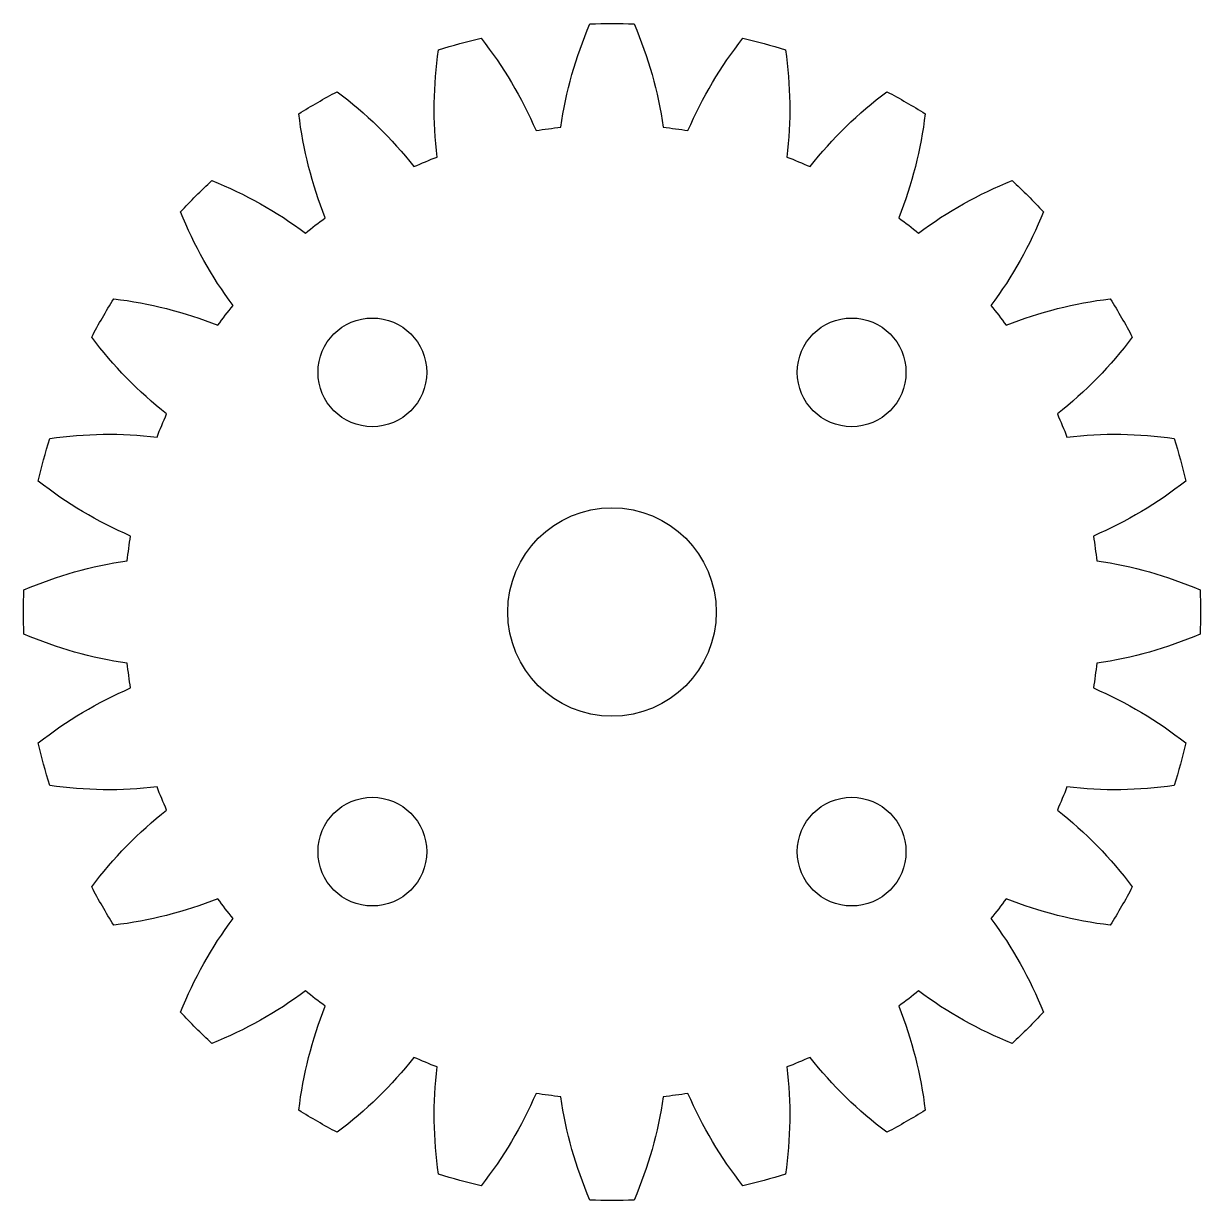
# Model space of a CAD drawing. Extents: x -29.5 to 29.5, y -29.5 to 29.5.
import ezdxf

# ---------------------------------------------------------------- set-up
doc = ezdxf.new("R2010")
doc.units = 0
doc.layers.get('0').update_dxf_attribs({"linetype": 'CONTINUOUS'})

msp = doc.modelspace()

# ---------------------------------------------------------------- linework, layer by layer
msp.add_lwpolyline([(-1.105, 29.446, -0.018748), (1.105, 29.446, -0.065508), (2.565, 24.272, -0.012817), (3.805, 24.109, -0.065508), (6.554, 28.728, -0.018748), (8.688, 28.157, -0.065508), (8.759, 22.782, -0.012817), (9.915, 22.303, -0.065508), (13.766, 26.053, -0.018748), (15.68, 24.949, -0.065508), (14.357, 19.738, -0.012817), (15.35, 18.977, -0.065508), (20.04, 21.602, -0.018748), (21.602, 20.04, -0.065508), (18.977, 15.35, -0.012817), (19.738, 14.357, -0.065508), (24.949, 15.68, -0.018748), (26.053, 13.766, -0.065508), (22.303, 9.915, -0.012817), (22.782, 8.759, -0.065508), (28.157, 8.688, -0.018748), (28.728, 6.554, -0.065508), (24.109, 3.805, -0.012817), (24.272, 2.565, -0.065508), (29.446, 1.105, -0.018748), (29.446, -1.105, -0.065508), (24.272, -2.565, -0.012817), (24.109, -3.805, -0.065508), (28.728, -6.554, -0.018748), (28.157, -8.688, -0.065508), (22.782, -8.759, -0.012817), (22.303, -9.915, -0.065508), (26.053, -13.766, -0.018748), (24.949, -15.68, -0.065508), (19.738, -14.357, -0.012817), (18.977, -15.35, -0.065508), (21.602, -20.04, -0.018748), (20.04, -21.602, -0.065508), (15.35, -18.977, -0.012817), (14.357, -19.738, -0.065508), (15.68, -24.949, -0.018748), (13.766, -26.053, -0.065508), (9.915, -22.303, -0.012817), (8.759, -22.782, -0.065508), (8.688, -28.157, -0.018748), (6.554, -28.728, -0.065508), (3.805, -24.109, -0.012817), (2.565, -24.272, -0.065508), (1.105, -29.446, -0.018748), (-1.105, -29.446, -0.065508), (-2.565, -24.272, -0.012817), (-3.805, -24.109, -0.065508), (-6.554, -28.728, -0.018748), (-8.688, -28.157, -0.065508), (-8.759, -22.782, -0.012817), (-9.915, -22.303, -0.065508), (-13.766, -26.053, -0.018748), (-15.68, -24.949, -0.065508), (-14.357, -19.738, -0.012817), (-15.35, -18.977, -0.065508), (-20.04, -21.602, -0.018748), (-21.602, -20.04, -0.065508), (-18.977, -15.35, -0.012817), (-19.738, -14.357, -0.065508), (-24.949, -15.68, -0.018748), (-26.053, -13.766, -0.065508), (-22.303, -9.915, -0.012817), (-22.782, -8.759, -0.065508), (-28.157, -8.688, -0.018748), (-28.728, -6.554, -0.065508), (-24.109, -3.805, -0.012817), (-24.272, -2.565, -0.065508), (-29.446, -1.105, -0.018748), (-29.446, 1.105, -0.065508), (-24.272, 2.565, -0.012817), (-24.109, 3.805, -0.065508), (-28.728, 6.554, -0.018748), (-28.157, 8.688, -0.065508), (-22.782, 8.759, -0.012817), (-22.303, 9.915, -0.065508), (-26.053, 13.766, -0.018748), (-24.949, 15.68, -0.065508), (-19.738, 14.357, -0.012817), (-18.977, 15.35, -0.065508), (-21.602, 20.04, -0.018748), (-20.04, 21.602, -0.065508), (-15.35, 18.977, -0.012817), (-14.357, 19.738, -0.065508), (-15.68, 24.949, -0.018748), (-13.766, 26.053, -0.065508), (-9.915, 22.303, -0.012817), (-8.759, 22.782, -0.065508), (-8.688, 28.157, -0.018748), (-6.554, 28.728, -0.065508), (-3.805, 24.109, -0.012817), (-2.565, 24.272, -0.065508)], format="xyb", close=True)
for centre, radius in [((-12, 12), 2.72), ((12, 12), 2.72), ((0, 0), 5.22), ((-12, -12), 2.72), ((12, -12), 2.72)]:
    msp.add_circle(centre, radius)

doc.saveas('drawing.dxf')
